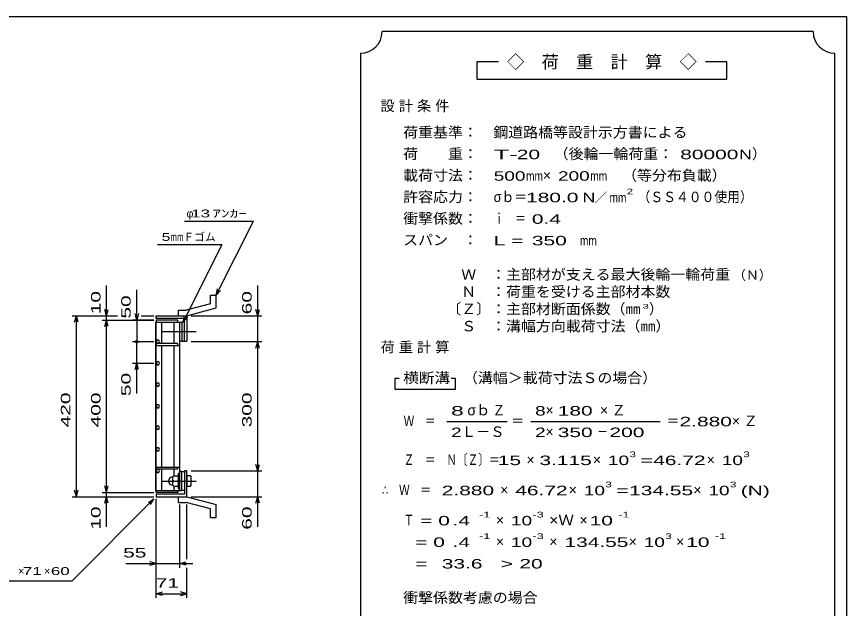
# Model space of a CAD drawing. Units: millimetres, scale not verified. Extents: x -1820 to 1731, y -1282 to 1054.
# Drawn here: x -194 to 1731, y -320 to 1054 of the extents above; entities that cross this region are included whole.
import ezdxf
from ezdxf.enums import TextEntityAlignment as Align

# ---------------------------------------------------------------- set-up
doc = ezdxf.new("R2010")
doc.units = ezdxf.units.MM
doc.header["$LTSCALE"] = 10
doc.linetypes.add('CHAIN', pattern=[18.5, 12, -1.5, 3.5, -1.5])
for name, color, linetype, lineweight in [('0_2', 150, 'Continuous', 25), ('16', 3, 'Continuous', 25), ('19', 6, 'Continuous', 25), ('22', 4, 'Continuous', 25), ('24', 2, 'Continuous', 25)]:
    doc.layers.add(name, color=color, linetype=linetype, lineweight=lineweight)
doc.styles.add('ベクトル', font='')
doc.styles.get('ベクトル').set_extended_font_data('ベクトル')

msp = doc.modelspace()

# ---------------------------------------------------------------- linework, layer by layer
at = {"layer": '0_2'}
for p, q in [((-1729, 1053.5), (1731, 1053.5)), ((1731, 1053.5), (1731, -1146.5))]:
    msp.add_line(p, q, dxfattribs=at)
at = {"layer": '16'}
for p, q in [((180, 349), (130, 349)), ((130, 349), (130, 344.5)), ((180, 344.5), (180, 349)), ((129.3, -46.5), (129.3, 344.5)), ((129.3, 344.5), (130, 344.5)), ((130, 344.5), (180, 344.5)), ((130, -46.5), (130, 344.5)), ((130, 344.5), (185, 344.5)), ((143.5, 294.5), (143.5, 344.5)), ((171.5, 294.5), (171.5, 344.5)), ((185, -46.5), (185, 344.5)), ((185, 344.5), (189.5, 344.5)), ((189.5, 344.5), (189.5, 300.5)), ((195.5, 344.5), (189.5, 344.5)), ((195.5, 300.5), (195.5, 344.5)), ((131.98, 302.45), (130, 298.97)), ((130, 298.97), (132.02, 295.52)), ((130, 294.5), (130, 290)), ((180, 294.5), (130, 294.5)), ((130, 290), (185, 290)), ((135.98, 302.48), (131.98, 302.45)), ((132.02, 295.52), (136.02, 295.55)), ((138, 299), (135.98, 302.48)), ((136.02, 295.55), (138, 299.03)), ((143.5, 8), (143.5, 290)), ((171.5, 8), (171.5, 290)), ((180, 290), (180, 294.5)), ((189.5, 300.5), (185, 300.5)), ((189.5, 300.5), (195.5, 300.5)), ((131.98, 252.45), (130, 248.97)), ((135.98, 252.48), (131.98, 252.45)), ((138, 249), (135.98, 252.48)), ((130, 248.97), (132.02, 245.52)), ((132.02, 245.52), (136.02, 245.55)), ((136.02, 245.55), (138, 249.03)), ((131.98, 202.45), (130, 198.97)), ((130, 198.97), (132.02, 195.52)), ((135.98, 202.48), (131.98, 202.45)), ((132.02, 195.52), (136.02, 195.55)), ((138, 199), (135.98, 202.48)), ((136.02, 195.55), (138, 199.03)), ((131.98, 152.45), (130, 148.97)), ((130, 148.97), (132.02, 145.52)), ((135.98, 152.48), (131.98, 152.45)), ((132.02, 145.52), (136.02, 145.55)), ((138, 149), (135.98, 152.48)), ((136.02, 145.55), (138, 149.03)), ((131.98, 102.45), (130, 98.97)), ((130, 98.97), (132.02, 95.52)), ((135.98, 102.48), (131.98, 102.45)), ((138, 99), (135.98, 102.48)), ((136.02, 95.55), (138, 99.03)), ((132.02, 95.52), (136.02, 95.55)), ((131.98, 52.45), (130, 48.97)), ((130, 48.97), (132.02, 45.52)), ((135.98, 52.48), (131.98, 52.45)), ((132.02, 45.52), (136.02, 45.55)), ((138, 49), (135.98, 52.48)), ((136.02, 45.55), (138, 49.03)), ((130, 3.5), (130, 8)), ((130, 8), (185, 8)), ((130, 3.5), (180, 3.5)), ((131.98, 2.45), (130, -1.03)), ((135.98, 2.48), (131.98, 2.45)), ((138, -1), (135.98, 2.48)), ((143.5, -46.5), (143.5, 3.5)), ((171.5, -11.5), (171.5, 3.5)), ((180, 3.5), (180, 8)), ((130, -1.03), (132.02, -4.48)), ((132.02, -4.48), (136.02, -4.45)), ((136.02, -4.45), (138, -0.97)), ((171, -12.5), (169, -14.5)), ((169, -34.5), (169, -14.5)), ((171, -12.5), (180, -12.5)), ((182, -14.5), (180, -12.5)), ((182, -43), (182, -6)), ((182, -6), (185, -6)), ((189.5, -2.5), (185, -2.5)), ((185, -43), (185, -6)), ((189.5, -46.5), (189.5, -2.5)), ((189.5, -2.5), (195.5, -2.5)), ((195.5, -2.5), (195.5, -46.5)), ((171, -24.5), (169, -22.5)), ((171, -24.5), (169, -26.5)), ((169, -34.5), (171, -36.5)), ((171, -24.5), (180, -24.5)), ((171, -36.5), (180, -36.5)), ((171.5, -46.5), (171.5, -37.5)), ((180, -24.5), (182, -22.5)), ((182, -26.5), (180, -24.5)), ((180, -36.5), (182, -34.5)), ((129.3, -46.5), (130, -46.5)), ((130, -46.5), (180, -46.5)), ((130, -51), (130, -46.5)), ((130, -46.5), (185, -46.5)), ((180, -51), (130, -51)), ((180, -46.5), (180, -51)), ((182, -43), (185, -43)), ((185, -46.5), (189.5, -46.5)), ((195.5, -46.5), (189.5, -46.5))]:
    msp.add_line(p, q, dxfattribs=at)
at = {"layer": '16', "linetype": 'CHAIN'}
for p, q in [((142, 322.5), (223, 322.5)), ((142, -24.5), (223, -24.5))]:
    msp.add_line(p, q, dxfattribs=at)
at = {"layer": '16'}
msp.add_arc((169, -24.5), 10, 90, 270, dxfattribs=at)
at = {"layer": '19'}
for p, q in [((256.11, 407.12), (269.11, 407.12)), ((256.11, 387.1), (256.11, 407.12)), ((269.11, 377.12), (269.11, 407.12)), ((256.11, 387.1), (199.78, 372.01)), ((181.49, 372.01), (199.78, 372.01)), ((181.49, 359.01), (181.49, 372.01)), ((201.5, 359), (269.11, 377.12)), ((130, 353), (130, 359)), ((130, 359), (201.5, 359)), ((195.5, 353), (130, 353)), ((181.5, 359), (201.5, 359)), ((195.5, 299), (195.5, 353)), ((201.5, 359), (201.5, 299)), ((201.5, 299), (195.5, 299)), ((201.5, -1), (195.5, -1)), ((195.5, -1), (195.5, -55)), ((201.5, -61), (201.5, -1)), ((209.5, -12.5), (201.5, -12.5)), ((201.5, -12.5), (201.5, -36.5)), ((211.5, -14.5), (209.5, -12.5)), ((211.5, -34.5), (211.5, -14.5)), ((201.5, -24.5), (209.5, -24.5)), ((201.5, -36.5), (209.5, -36.5)), ((211.5, -22.5), (209.5, -24.5)), ((209.5, -24.5), (211.5, -26.5)), ((209.5, -36.5), (211.5, -34.5)), ((130, -55), (130, -61)), ((195.5, -55), (130, -55)), ((130, -61), (201.5, -61)), ((181.49, -74.01), (181.49, -61.01)), ((181.49, -74.01), (199.78, -74.01)), ((181.5, -61), (201.5, -61)), ((256.11, -89.1), (199.78, -74.01)), ((201.5, -61), (269.11, -79.12)), ((256.11, -109.12), (256.11, -89.1)), ((269.11, -109.12), (269.11, -79.12)), ((256.11, -109.12), (269.11, -109.12))]:
    msp.add_line(p, q, dxfattribs=at)
at = {"layer": '22'}
for p, q in [((195.5, 579), (355.5, 579)), ((269.5, 407), (355.5, 579)), ((133, 524.5), (283, 524.5)), ((193, 344.5), (283, 524.5)), ((15, 359), (15, 429)), ((365.5, 359), (365.5, 429)), ((85, 349), (85, 419)), ((269.5, 407), (272.5, 421.6)), ((269.5, 407), (279.5, 418)), ((15, 359), (11, 374)), ((15, 359), (19, 374)), ((365.5, 359), (361.5, 374)), ((365.5, 359), (369.5, 374)), ((-65, 359), (40, 359)), ((-59, 344), (-55, 359)), ((-51, 344), (-55, 359)), ((-55, -61), (-55, 359)), ((5, 359), (40, 359)), ((5, 349), (125, 349)), ((11, 334), (15, 349)), ((15, 349), (15, 359)), ((19, 334), (15, 349)), ((15, -51), (15, 349)), ((125, 349), (75, 349)), ((85, 349), (81, 364)), ((89, 364), (85, 349)), ((85, 349), (85, 299)), ((95, 359), (125, 359)), ((95, 359), (125, 359)), ((193, 344.5), (196, 359.1)), ((193, 344.5), (203, 355.5)), ((211.5, 359), (375.5, 359)), ((365.5, 299), (365.5, 359)), ((75, 299), (125, 299)), ((85, 249), (85, 299)), ((211.5, 299), (375.5, 299)), ((361.5, 284), (365.5, 299)), ((369.5, 284), (365.5, 299)), ((365.5, -1), (365.5, 299)), ((75, 249), (125, 249)), ((81, 234), (85, 249)), ((89, 234), (85, 249)), ((85, 179), (85, 249)), ((365.5, -1), (361.5, 14)), ((365.5, -1), (369.5, 14)), ((211.5, -1), (375.5, -1)), ((365.5, -61), (365.5, -1)), ((15, -51), (11, -36)), ((15, -51), (19, -36)), ((-55, -61), (-59, -46)), ((-55, -61), (-51, -46)), ((5, -51), (125, -51)), ((15, -61), (15, -51)), ((-65, -61), (125, -61)), ((-65, -256), (125, -66)), ((5, -61), (125, -61)), ((11, -76), (15, -61)), ((19, -76), (15, -61)), ((15, -131), (15, -61)), ((112, -74), (125, -66)), ((117, -79), (125, -66)), ((130, -226), (130, -66)), ((130, -296), (130, -66)), ((211.5, -61), (375.5, -61)), ((361.5, -76), (365.5, -61)), ((369.5, -76), (365.5, -61)), ((365.5, -131), (365.5, -61)), ((185, -226), (185, -79)), ((201.5, -206), (201.5, -79)), ((60, -216), (130, -216)), ((130, -216), (115, -212)), ((115, -220), (130, -216)), ((130, -216), (185, -216)), ((185, -216), (200, -212)), ((200, -220), (185, -216)), ((185, -216), (215, -216)), ((201.5, -296), (201.5, -226)), ((-265, -256), (-65, -256)), ((130, -286), (145, -282)), ((145, -290), (130, -286)), ((130, -286), (201.5, -286)), ((201.5, -286), (186.5, -282)), ((186.5, -290), (201.5, -286))]:
    msp.add_line(p, q, dxfattribs=at)
msp.add_circle((85, 299), 3, dxfattribs=at)
at = {"layer": '24', "color": 4}
for p, q in [((1654, 1018.5), (654, 1018.5)), ((604, 968.5), (604, -581.5)), ((1704, -581.5), (1704, 968.5)), ((924, 948.5), (874, 948.5)), ((874, 948.5), (874, 908.5)), ((1454, 948.5), (1404, 948.5)), ((1454, 908.5), (1454, 948.5)), ((874, 908.5), (1454, 908.5)), ((694, 213.5), (684, 213.5)), ((684, 213.5), (684, 188.5)), ((824, 213.5), (814, 213.5)), ((824, 188.5), (824, 213.5)), ((684, 188.5), (824, 188.5)), ((804, 113.5), (944, 113.5)), ((999, 113.5), (1299, 113.5))]:
    msp.add_line(p, q, dxfattribs=at)
for centre, start, end in [((604, 1018.5), 270, 0), ((1704, 1018.5), 180, 270)]:
    msp.add_arc(centre, 50, start, end, dxfattribs=at)

# ---------------------------------------------------------------- texts
at = {"layer": '22', "color": 2, "style": 'ベクトル'}
for s, p in [('φ', (200.5, 596.5)), ('Ｆゴム', (193, 542)), ('×', (-190, -233.5)), ('×', (-130, -233.5))]:
    msp.add_text(s, height=18.33, dxfattribs=at).set_placement(p, align=Align.MIDDLE_LEFT)
for s, height, width, p in [(' 13 ', 18.33, 1.6, (200.5, 596.5)), ('ｱﾝｶｰ', 18.33, 1.6, (260.5, 596.5)), ('5', 18.33, 1.45, (143, 542)), ('mm', 18.33, 0.75, (163, 542)), (' 55 ', 21.99, 1.65, (40, -191)), (' 71 ', 18.33, 1.6, (-190, -233.5)), (' 60 ', 18.33, 1.6, (-125, -233.5)), (' 71 ', 21.99, 1.65, (115.75, -261))]:
    msp.add_text(s, height=height, dxfattribs=dict(at, width=width)).set_placement(p, align=Align.MIDDLE_LEFT)
at = {"layer": '22', "color": 2, "style": 'ベクトル', "width": 1.65}
for s, p in [(' 10 ', (-10, 349)), (' 50 ', (60, 339)), (' 60 ', (340.5, 349)), (' 50 ', (60, 159)), (' 420 ', (-80, 86.5)), (' 400 ', (-10, 86.5)), (' 300 ', (340.5, 86.5)), (' 10 ', (-10, -151)), (' 60 ', (340.5, -151))]:
    msp.add_text(s, height=21.99, rotation=90, dxfattribs=at).set_placement(p, align=Align.MIDDLE_LEFT)
at = {"layer": '24', "style": 'ベクトル'}
for s, height, p in [('◇\u3000荷\u3000重\u3000計\u3000算\u3000◇', 29.33, (944, 948.5)), ('）', 24.19, (1512, 735)), ('×', 24.19, (1027, 685)), ('／', 21.99, (1146.5, 633.5)), ('（Ｎ）', 21.99, (1468, 453.5)), ('）', 24.19, (1273, 375)), ('σｂ', 24.19, (852, 140)), ('×', 24.19, (1033, 140)), ('Ｌ－Ｓ', 24.19, (839, 90)), ('×', 24.19, (1033, 90)), ('×', 24.19, (989, 25)), ('×', 24.19, (1143, 25)), ('×', 24.19, (1407, 25)), ('×', 24.19, (928, -45)), ('×', 24.19, (1087, -45)), ('×', 24.19, (1376, -45)), ('×', 24.19, (918, -115)), ('×', 24.19, (1112, -115)), ('×', 24.19, (918, -165)), ('×', 24.19, (1042, -165)), ('×', 24.19, (1226, -165)), ('×', 24.19, (1336, -165))]:
    msp.add_text(s, height=height, dxfattribs=at).set_placement(p, align=Align.MIDDLE_LEFT)
for s, height, width, p in [('荷重基準：\u3000', 24.19, 1.05, (703, 785)), ('鋼道路橋等設計示方書による', 24.19, 1.05, (912, 785)), ('荷\u3000\u3000重：\u3000', 24.19, 1.05, (703, 735)), ('（後輪一輪荷重：', 24.19, 1.05, (1052, 735)), ('T-', 21.99, 2, (913, 733.5)), (' 20 ', 21.99, 1.65, (953, 733.5)), (' 80000', 21.99, 1.65, (1332, 733.5)), ('N', 21.99, 1.4, (1482, 733.5)), ('載荷寸法：\u3000', 24.19, 1.05, (703, 685)), ('500', 21.99, 1.5, (913, 683.5)), ('200', 21.99, 1.5, (1062, 683.5)), ('\u3000（等分布負載）', 24.19, 1.05, (1176, 685)), ('mm', 21.99, 0.8, (988, 683.5)), ('mm', 21.99, 0.8, (1137, 683.5)), ('許容応力：\u3000', 24.19, 1.05, (703, 635)), ('σｂ＝', 24.19, 0.9, (913, 635)), ('180.0', 21.99, 1.65, (988, 633.5)), ('N', 21.99, 1.4, (1119, 633.5)), ('mm', 21.99, 0.8, (1181.5, 633.5)), ('2', 13.2, 1.5, (1221.5, 647.5)), ('（ＳＳ４００使用）', 24.19, 0.9, (1246.5, 635)), ('衝撃係数：\u3000', 24.19, 1.05, (703, 585)), ('ｉ\u3000＝', 24.19, 0.75, (913, 585)), (' 0.4', 21.99, 1.65, (988, 583.5)), ('スパン\u3000：\u3000', 24.19, 1.05, (703, 535)), ('L =', 21.99, 1.65, (913, 533.5)), (' 350 ', 21.99, 1.65, (988, 533.5)), ('mm', 21.99, 0.8, (1113, 533.5)), ('\u3000Ｗ\u3000：主部材が支える最大後輪一輪荷重', 24.19, 1.05, (803, 455)), ('\u3000Ｎ\u3000：荷重を受ける主部材本数', 24.19, 1.05, (803, 415)), ('〔Ｚ〕：主部材断面係数（㎜', 24.19, 1.05, (803, 375)), ('3', 11, 1.8, (1258, 381)), ('\u3000Ｓ\u3000：溝幅方向載荷寸法（㎜）', 24.19, 1.05, (803, 335)), ('\u3000（溝幅＞載荷寸法Ｓの場合）', 24.19, 1.05, (807, 215)), ('横断溝', 24.19, 1.1, (703, 215)), ('8', 21.99, 1.8, (814, 138.5)), ('Ｚ', 24.19, 0.9, (910, 140)), ('8', 21.99, 1.5, (1009, 138.5)), (' 180 ', 21.99, 1.65, (1048, 138.5)), ('Ｗ\u3000＝', 24.19, 0.75, (704, 115)), ('＝', 24.19, 0.9, (954, 115)), ('＝', 24.19, 0.9, (1314, 115)), ('2.880', 21.99, 1.65, (1344, 113.5)), ('2', 21.99, 1.5, (814, 88.5)), ('2', 21.99, 1.5, (1009, 88.5)), (' 350 ', 21.99, 1.65, (1048, 88.5)), (' 200 ', 21.99, 1.65, (1168, 88.5)), ('－', 24.19, 0.75, (1153, 90)), ('Ｚ\u3000＝\u3000Ｎ〔Ｚ〕＝', 24.19, 0.75, (704, 25)), ('3', 13.2, 1.5, (1228, 37.5)), ('3', 13.2, 1.5, (1492, 37.5)), (' 15 ', 21.99, 1.65, (909, 23.5)), ('3.115', 21.99, 1.65, (1019, 23.5)), ('10', 21.99, 1.5, (1178, 23.5)), ('=', 21.99, 1.7, (1253, 23.5)), ('46.72', 21.99, 1.65, (1283, 23.5)), ('10', 21.99, 1.5, (1442, 23.5)), ('∴\u3000Ｗ\u3000＝', 24.19, 0.75, (654, -45)), (' 2.880', 21.99, 1.65, (779, -46.5)), ('46.72', 21.99, 1.65, (963, -46.5)), ('10', 21.99, 1.5, (1122, -46.5)), ('3', 13.2, 1.5, (1172, -32.5)), ('134.55', 21.99, 1.65, (1227, -46.5)), ('10', 21.99, 1.5, (1411, -46.5)), ('3', 13.2, 1.5, (1461, -32.5)), ('(N)', 21.99, 1.65, (1486, -46.5)), ('=', 21.99, 1.7, (1197, -46.5)), ('-1', 13.2, 1.65, (879, -102.5)), ('-3', 13.2, 1.65, (1003, -102.5)), ('-1', 13.2, 1.65, (1202, -102.5)), ('Ｔ', 24.19, 0.75, (704, -115)), (' = 0', 21.99, 1.65, (729, -116.5)), (' .4 ', 21.99, 1.65, (804, -116.5)), ('10', 21.99, 1.5, (953, -116.5)), ('×Ｗ', 24.19, 1.1, (1042, -115)), (' 10 ', 21.99, 1.65, (1122, -116.5)), ('-1', 13.2, 1.65, (879, -152.5)), ('-3', 13.2, 1.65, (1003, -152.5)), ('3', 13.2, 1.5, (1311, -152.5)), ('-1', 13.2, 1.65, (1426, -152.5)), ('  = 0', 21.99, 1.65, (704, -166.5)), (' .4 ', 21.99, 1.65, (804, -166.5)), ('10', 21.99, 1.5, (953, -166.5)), ('134.55', 21.99, 1.65, (1077, -166.5)), ('10', 21.99, 1.5, (1261, -166.5)), (' 10 ', 21.99, 1.65, (1346, -166.5)), (' 33.6', 21.99, 1.65, (779, -216.5)), ('>', 21.99, 1.7, (929, -216.5)), (' 20 ', 21.99, 1.65, (959, -216.5)), ('  =', 21.99, 1.65, (704, -216.5)), ('衝撃係数考慮の場合', 24.19, 1.05, (703, -295))]:
    msp.add_text(s, height=height, dxfattribs=dict(at, width=width)).set_placement(p, align=Align.MIDDLE_LEFT)
at = {"layer": '24', "char_height": 24.19, "attachment_point": 4, "style": 'ベクトル'}
for s, insert in [('\\T1.28;設計条件', (650.5, 845)), ('\\T1.28;荷重計算', (650.5, 285)), ('\\T1.42;×Ｚ', (1159.5, 140)), ('\\T1.42;×Ｚ', (1465.5, 115))]:
    msp.add_mtext(s, dxfattribs=dict(at, insert=insert))

doc.saveas('drawing.dxf')
